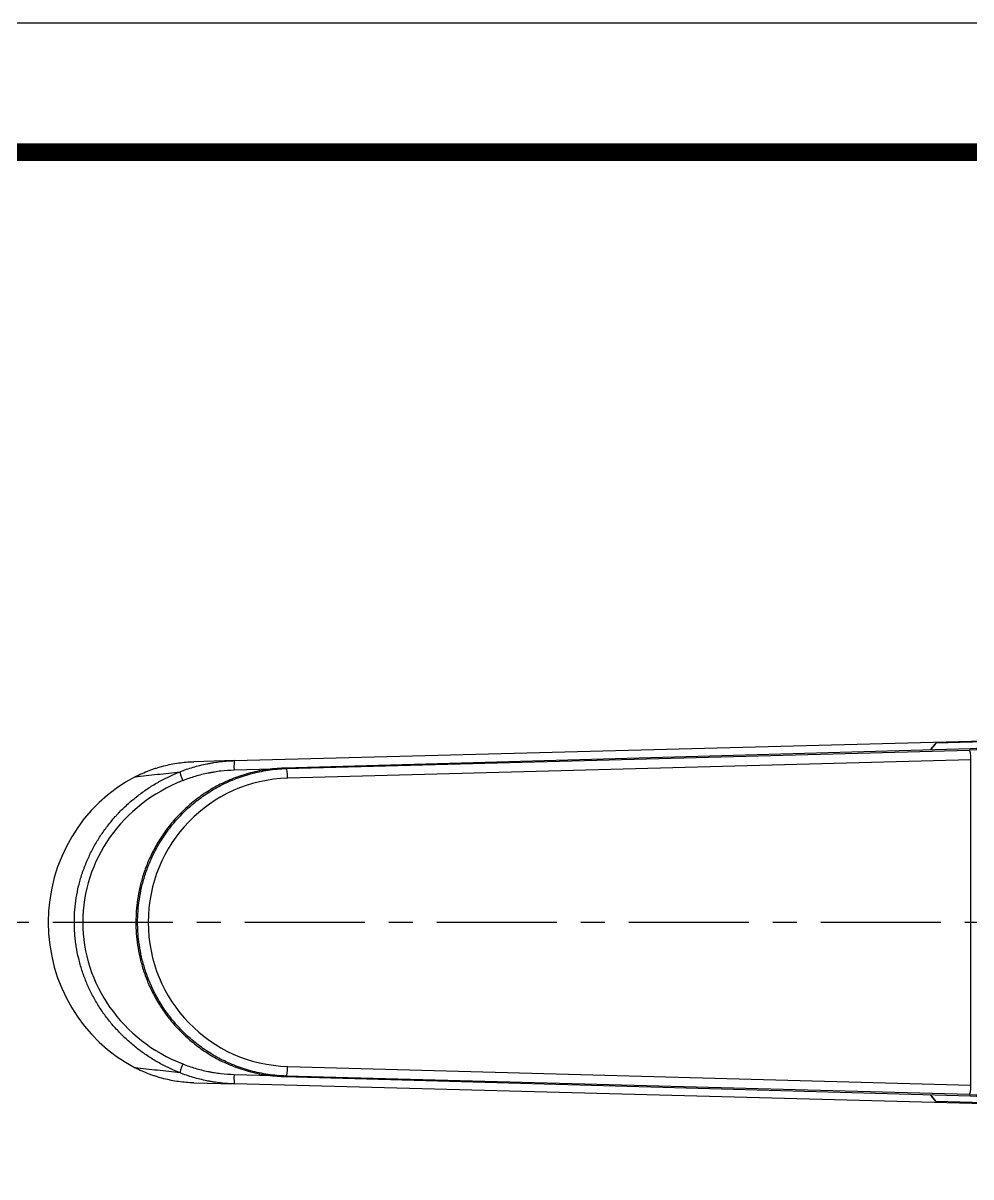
# Model space of a CAD drawing. Extents: x 840 to 1630, y 0 to 579.
# Drawn here: x 1197.5 to 1296.3, y 458.6 to 578.8 of the extents above; entities that cross this region are included whole.
import ezdxf

# ---------------------------------------------------------------- set-up
doc = ezdxf.new("R2010")
doc.units = 0
doc.header["$LTSCALE"] = 10
doc.header["$MEASUREMENT"] = 0
doc.linetypes.add('CENTER', pattern=[2, 1.25, -0.25, 0.25, -0.25])
doc.layers.get('0').update_dxf_attribs({"linetype": 'CONTINUOUS'})
doc.layers.add('1', color=7, linetype='CONTINUOUS')
doc.layers.add('BODY', color=7, linetype='CONTINUOUS')
doc.layers.add('13', color=7, linetype='CONTINUOUS', true_color=0xffffff)

msp = doc.modelspace()

# ---------------------------------------------------------------- linework, layer by layer
at = {"lineweight": -3, "ltscale": 0.5}
msp.add_lwpolyline([(839.96, 0), (1629.84, 0), (1629.84, 578.76), (839.96, 578.76)], close=True, dxfattribs=at)
at = {"color": 5, "linetype": 'ByBlock', "lineweight": -3, "const_width": 1.82}
msp.add_lwpolyline([(852.66, 24.78), (1617.06, 24.78), (1617.06, 565.32), (852.66, 565.32)], close=True, dxfattribs=at)
at = {"layer": '1', "color": 7, "linetype": 'Continuous', "lineweight": -3}
for p, q in [((1296.2, 503.17), (1224.69, 501.14)), ((1296.2, 503.17), (1224.7, 501.14)), ((1224.95, 501.1), (1296.13, 503.03)), ((1296.2, 503.17), (1296.2, 503.17)), ((1296.27, 502.03), (1225.1, 500.1)), ((1296.27, 468.14), (1296.27, 502.03)), ((1224.7, 501.14), (1224.95, 501.1)), ((1225.1, 470.07), (1296.27, 468.14)), ((1224.69, 469.03), (1296.2, 467.01)), ((1224.95, 469.07), (1224.7, 469.03)), ((1224.7, 469.03), (1296.2, 467.01)), ((1296.13, 467.14), (1224.95, 469.07)), ((1296.2, 467.01), (1296.2, 467.01))]:
    msp.add_line(p, q, dxfattribs=at)
for centre, major_axis, ratio, start_param, end_param in [((1300.15, 502.02), (-33, -0.76), 0.033754, 4.659253, 4.833786), ((1296.15, 502.03), (0.027, -1), 0.121825, 1.567492, 3.107589), ((1300.12, 502.43), (-25, -0.58), 0.033754, 4.659253, 4.868692), ((1225.5, 485.09), (0, -15.02), 0.99423, 3.168554, 6.256224), ((1224.97, 500.1), (-0.027, 1), 0.121825, 4.709085, 6.249181), ((1224.97, 470.07), (-0.027, -1), 0.121825, 0.034004, 1.574101), ((1296.15, 468.14), (-0.027, -1), 0.121825, 0.034004, 1.574101), ((1300.15, 468.16), (33, -0.76), 0.033754, 4.590992, 4.765525), ((1300.12, 467.75), (25, -0.58), 0.033754, 4.556086, 4.765525)]:
    msp.add_ellipse(centre, major_axis=major_axis, ratio=ratio, start_param=start_param, end_param=end_param, dxfattribs=at)
for points, knots in [([(1224.7, 501.14), (1224.06, 501.13), (1223.42, 501.07), (1222.19, 500.88), (1221.58, 500.75), (1220.4, 500.43), (1219.83, 500.23), (1218.73, 499.79), (1218.2, 499.54), (1217.18, 498.99), (1216.7, 498.69), (1215.77, 498.06), (1215.33, 497.72), (1214.5, 497.01), (1214.11, 496.64), (1213.38, 495.87), (1213.04, 495.48), (1212.4, 494.67), (1212.11, 494.25), (1211.57, 493.42), (1211.33, 492.99), (1210.88, 492.14), (1210.68, 491.71), (1210.33, 490.85), (1210.17, 490.42), (1209.9, 489.56), (1209.79, 489.14), (1209.59, 488.29), (1209.52, 487.88), (1209.39, 487.06), (1209.35, 486.65), (1209.31, 486.06), (1209.3, 485.86), (1209.29, 485.57), (1209.28, 485.47), (1209.28, 485.28), (1209.28, 485.18), (1209.28, 484.7), (1209.29, 484.31), (1209.35, 483.52), (1209.39, 483.11), (1209.52, 482.29), (1209.59, 481.88), (1209.79, 481.04), (1209.9, 480.61), (1210.17, 479.76), (1210.33, 479.33), (1210.68, 478.47), (1210.88, 478.04), (1211.33, 477.18), (1211.57, 476.76), (1212.11, 475.92), (1212.4, 475.51), (1213.04, 474.7), (1213.38, 474.3), (1214.11, 473.54), (1214.5, 473.17), (1215.33, 472.46), (1215.77, 472.12), (1216.7, 471.48), (1217.18, 471.18), (1218.2, 470.63), (1218.73, 470.38), (1219.83, 469.94), (1220.4, 469.75), (1221.58, 469.42), (1222.19, 469.29), (1223.42, 469.11), (1224.06, 469.05), (1224.7, 469.03)], [0, 0, 0, 0, 0.03125, 0.03125, 0.0625, 0.0625, 0.09375, 0.09375, 0.125, 0.125, 0.15625, 0.15625, 0.1875, 0.1875, 0.21875, 0.21875, 0.25, 0.25, 0.28125, 0.28125, 0.3125, 0.3125, 0.34375, 0.34375, 0.375, 0.375, 0.40625, 0.40625, 0.4375, 0.4375, 0.46875, 0.46875, 0.484375, 0.484375, 0.492187, 0.492187, 0.5, 0.5, 0.53125, 0.53125, 0.5625, 0.5625, 0.59375, 0.59375, 0.625, 0.625, 0.65625, 0.65625, 0.6875, 0.6875, 0.71875, 0.71875, 0.75, 0.75, 0.78125, 0.78125, 0.8125, 0.8125, 0.84375, 0.84375, 0.875, 0.875, 0.90625, 0.90625, 0.9375, 0.9375, 0.96875, 0.96875, 1, 1, 1, 1]), ([(1224.95, 469.07), (1224.31, 469.09), (1223.67, 469.15), (1222.43, 469.33), (1221.82, 469.46), (1220.64, 469.78), (1220.06, 469.98), (1218.96, 470.42), (1218.42, 470.67), (1217.4, 471.22), (1216.91, 471.51), (1215.98, 472.15), (1215.54, 472.49), (1214.71, 473.19), (1214.31, 473.56), (1213.58, 474.33), (1213.24, 474.72), (1212.6, 475.53), (1212.3, 475.94), (1211.77, 476.78), (1211.52, 477.2), (1211.07, 478.06), (1210.87, 478.49), (1210.52, 479.34), (1210.36, 479.77), (1210.09, 480.63), (1209.97, 481.05), (1209.78, 481.89), (1209.7, 482.31), (1209.58, 483.12), (1209.53, 483.53), (1209.49, 484.12), (1209.48, 484.32), (1209.47, 484.71), (1209.46, 484.9), (1209.46, 485.47), (1209.48, 485.86), (1209.53, 486.65), (1209.58, 487.05), (1209.7, 487.87), (1209.78, 488.29), (1209.97, 489.13), (1210.09, 489.55), (1210.36, 490.41), (1210.52, 490.83), (1210.87, 491.69), (1211.07, 492.12), (1211.52, 492.97), (1211.77, 493.4), (1212.31, 494.23), (1212.6, 494.65), (1213.24, 495.45), (1213.58, 495.85), (1214.32, 496.61), (1214.71, 496.98), (1215.54, 497.69), (1215.98, 498.03), (1216.91, 498.66), (1217.4, 498.96), (1218.42, 499.51), (1218.96, 499.76), (1220.06, 500.2), (1220.64, 500.39), (1221.82, 500.71), (1222.43, 500.84), (1223.67, 501.03), (1224.31, 501.09), (1224.95, 501.1)], [0, 0, 0, 0, 0.03125, 0.03125, 0.0625, 0.0625, 0.09375, 0.09375, 0.125, 0.125, 0.15625, 0.15625, 0.1875, 0.1875, 0.21875, 0.21875, 0.25, 0.25, 0.28125, 0.28125, 0.3125, 0.3125, 0.34375, 0.34375, 0.375, 0.375, 0.40625, 0.40625, 0.4375, 0.4375, 0.46875, 0.46875, 0.484375, 0.484375, 0.5, 0.5, 0.53125, 0.53125, 0.5625, 0.5625, 0.59375, 0.59375, 0.625, 0.625, 0.65625, 0.65625, 0.6875, 0.6875, 0.71875, 0.71875, 0.75, 0.75, 0.78125, 0.78125, 0.8125, 0.8125, 0.84375, 0.84375, 0.875, 0.875, 0.90625, 0.90625, 0.9375, 0.9375, 0.96875, 0.96875, 1, 1, 1, 1])]:
    msp.add_open_spline(points, degree=3, knots=knots, dxfattribs=at)
at = {"layer": '13', "color": 7, "linetype": 'Continuous', "lineweight": -3}
for p, q in [((1219.57, 501.93), (1305.31, 504.21)), ((1305.27, 504.08), (1292.6, 503.74)), ((1219.57, 501.93), (1215.3, 501.82)), ((1223.48, 501.04), (1219.51, 500.93)), ((1219.51, 469.25), (1223.48, 469.14)), ((1215.3, 468.36), (1219.57, 468.25)), ((1305.31, 465.96), (1219.57, 468.25)), ((1292.6, 466.44), (1305.27, 466.1))]:
    msp.add_line(p, q, dxfattribs=at)
for centre, major_axis, ratio, start_param, end_param in [((1316.01, 485.09), (0, 30), 0.996195, 0.899834, 0.928748), ((1219.59, 500.93), (0.027, -1), 0.087125, 3.141593, 4.71007), ((1216.51, 485.09), (0, -16.94), 0.965926, 3.604414, 5.820364), ((1214.25, 499.84), (0.367, -0.93), 0.08112, 3.238241, 4.680409), ((1220.7, 485.09), (16.96, 0), 0.943281, 1.966788, 4.316398), ((1214.25, 470.33), (-0.367, -0.93), 0.08112, 4.744369, 6.186537), ((1219.59, 469.25), (-0.027, -1), 0.087125, 4.714708, 6.283185), ((1316.01, 485.09), (0, 30), 0.996195, 2.212844, 2.241758)]:
    msp.add_ellipse(centre, major_axis=major_axis, ratio=ratio, start_param=start_param, end_param=end_param, dxfattribs=at)
for points, knots in [([(1292.6, 503.74), (1292.58, 503.71), (1292.55, 503.69), (1292.5, 503.63), (1292.47, 503.6), (1292.43, 503.55), (1292.42, 503.53), (1292.39, 503.5), (1292.37, 503.48), (1292.33, 503.42), (1292.3, 503.39), (1292.23, 503.31), (1292.2, 503.27), (1292.14, 503.19), (1292.11, 503.15), (1292.06, 503.09), (1292.05, 503.07), (1292.03, 503.05)], [0, 0, 0, 0, 0.155697, 0.155697, 0.311393, 0.311393, 0.389242, 0.389242, 0.46709, 0.46709, 0.622786, 0.622786, 0.778483, 0.778483, 0.93418, 0.93418, 1, 1, 1, 1]), ([(1209.2, 500.24), (1209.68, 500.49), (1210.16, 500.71), (1210.79, 500.94), (1210.91, 500.99), (1211.16, 501.08), (1211.29, 501.12), (1211.67, 501.24), (1211.92, 501.31), (1212.69, 501.51), (1213.21, 501.61), (1214.25, 501.76), (1214.77, 501.8), (1215.3, 501.82)], [0, 0, 0, 0, 0.25, 0.25, 0.3125, 0.3125, 0.375, 0.375, 0.5, 0.5, 0.75, 0.75, 1, 1, 1, 1]), ([(1213.88, 500.77), (1214.33, 500.95), (1214.79, 501.11), (1215.72, 501.38), (1216.19, 501.5), (1216.79, 501.62), (1216.91, 501.64), (1217.15, 501.69), (1217.27, 501.71), (1217.63, 501.77), (1217.87, 501.8), (1218.59, 501.88), (1219.08, 501.92), (1219.57, 501.93)], [0, 0, 0, 0, 0.25, 0.25, 0.5, 0.5, 0.5625, 0.5625, 0.625, 0.625, 0.75, 0.75, 1, 1, 1, 1]), ([(1213.88, 469.41), (1213.48, 469.57), (1213.09, 469.74), (1212.61, 469.97), (1212.51, 470.01), (1212.32, 470.11), (1212.23, 470.16), (1211.94, 470.31), (1211.76, 470.41), (1211.2, 470.72), (1210.48, 471.17), (1209.8, 471.66), (1209.13, 472.17), (1208.81, 472.45), (1208.33, 472.87), (1208.1, 473.09), (1207.87, 473.31), (1207.76, 473.42), (1207.72, 473.46), (1207.64, 473.54), (1207.61, 473.58), (1207.27, 473.92), (1206.71, 474.55), (1206.19, 475.22), (1205.7, 475.91), (1205.47, 476.26), (1205.03, 476.99), (1204.82, 477.36), (1204.58, 477.84), (1204.53, 477.93), (1204.44, 478.12), (1204.4, 478.22), (1204.26, 478.51), (1204.18, 478.71), (1203.94, 479.29), (1203.64, 480.09), (1203.42, 480.9), (1203.22, 481.72), (1203.13, 482.14), (1203.05, 482.67), (1203.04, 482.77), (1203.01, 482.98), (1202.99, 483.09), (1202.96, 483.41), (1202.91, 483.83), (1202.88, 484.37), (1202.87, 484.69), (1202.87, 484.9), (1202.87, 485.01), (1202.87, 485.54), (1202.89, 485.97), (1202.96, 486.81), (1203.01, 487.23), (1203.14, 488.06), (1203.3, 488.88), (1203.53, 489.7), (1203.73, 490.3), (1203.84, 490.6), (1203.97, 490.95), (1204.03, 491.1), (1204.07, 491.2), (1204.09, 491.25), (1204.27, 491.69), (1204.45, 492.08), (1204.83, 492.83), (1205.04, 493.2), (1205.47, 493.92), (1205.94, 494.62), (1206.45, 495.29), (1206.86, 495.78), (1207.03, 495.98), (1207.21, 496.18), (1207.29, 496.26), (1207.32, 496.3), (1207.43, 496.42), (1207.5, 496.49), (1207.87, 496.88), (1208.18, 497.17), (1208.81, 497.73), (1209.46, 498.27), (1210.48, 499.01), (1211.2, 499.45), (1211.67, 499.71), (1211.76, 499.77), (1211.95, 499.87), (1212.04, 499.92), (1212.32, 500.07), (1212.51, 500.16), (1213.09, 500.44), (1213.48, 500.61), (1213.88, 500.77)], [0, 0, 0, 0, 0.03125, 0.03125, 0.039063, 0.039063, 0.046875, 0.046875, 0.0625, 0.0625, 0.09375, 0.125, 0.125, 0.15625, 0.15625, 0.171875, 0.179688, 0.179688, 0.183594, 0.183594, 0.1875, 0.1875, 0.21875, 0.25, 0.25, 0.28125, 0.28125, 0.3125, 0.3125, 0.320313, 0.320313, 0.328125, 0.328125, 0.34375, 0.34375, 0.375, 0.40625, 0.40625, 0.4375, 0.4375, 0.445313, 0.445313, 0.453125, 0.453125, 0.46875, 0.484375, 0.492188, 0.492188, 0.5, 0.5, 0.53125, 0.53125, 0.5625, 0.5625, 0.59375, 0.625, 0.625, 0.640625, 0.648438, 0.652344, 0.652344, 0.65625, 0.65625, 0.6875, 0.6875, 0.71875, 0.71875, 0.75, 0.78125, 0.78125, 0.796875, 0.800781, 0.800781, 0.804688, 0.804688, 0.8125, 0.8125, 0.84375, 0.84375, 0.875, 0.90625, 0.9375, 0.9375, 0.945313, 0.945313, 0.953125, 0.953125, 0.96875, 0.96875, 1, 1, 1, 1]), ([(1209.2, 500.24), (1209.97, 500.33), (1210.74, 500.42), (1212.3, 500.59), (1213.09, 500.68), (1213.88, 500.77)], [0, 0, 0, 0, 0.5, 0.5, 1, 1, 1, 1]), ([(1219.51, 500.93), (1219.05, 500.92), (1218.59, 500.89), (1217.91, 500.81), (1217.69, 500.78), (1217.35, 500.72), (1217.23, 500.7), (1217.01, 500.66), (1216.9, 500.64), (1216.34, 500.53), (1215.9, 500.42), (1215.02, 500.16), (1214.59, 500.01), (1214.16, 499.84)], [0, 0, 0, 0, 0.25, 0.25, 0.375, 0.375, 0.4375, 0.4375, 0.5, 0.5, 0.75, 0.75, 1, 1, 1, 1]), ([(1214.16, 470.33), (1214.59, 470.16), (1215.02, 470.02), (1215.9, 469.76), (1216.34, 469.65), (1216.9, 469.53), (1217.01, 469.51), (1217.23, 469.47), (1217.35, 469.45), (1217.69, 469.4), (1217.91, 469.37), (1218.59, 469.29), (1219.05, 469.26), (1219.51, 469.25)], [0, 0, 0, 0, 0.25, 0.25, 0.5, 0.5, 0.5625, 0.5625, 0.625, 0.625, 0.75, 0.75, 1, 1, 1, 1]), ([(1215.3, 468.36), (1214.77, 468.37), (1214.25, 468.42), (1213.21, 468.56), (1212.69, 468.67), (1211.92, 468.86), (1211.67, 468.94), (1211.29, 469.06), (1211.16, 469.1), (1210.91, 469.19), (1210.79, 469.23), (1210.16, 469.47), (1209.68, 469.69), (1209.2, 469.93)], [0, 0, 0, 0, 0.25, 0.25, 0.5, 0.5, 0.625, 0.625, 0.6875, 0.6875, 0.75, 0.75, 1, 1, 1, 1]), ([(1213.88, 469.41), (1213.09, 469.49), (1212.3, 469.58), (1210.74, 469.76), (1209.97, 469.84), (1209.2, 469.93)], [0, 0, 0, 0, 0.5, 0.5, 1, 1, 1, 1]), ([(1219.57, 468.25), (1219.08, 468.26), (1218.59, 468.29), (1217.87, 468.38), (1217.63, 468.41), (1217.27, 468.47), (1217.15, 468.49), (1216.91, 468.53), (1216.79, 468.55), (1216.19, 468.68), (1215.72, 468.79), (1214.79, 469.07), (1214.33, 469.23), (1213.88, 469.41)], [0, 0, 0, 0, 0.25, 0.25, 0.375, 0.375, 0.4375, 0.4375, 0.5, 0.5, 0.75, 0.75, 1, 1, 1, 1]), ([(1292.03, 467.12), (1292.05, 467.1), (1292.06, 467.09), (1292.11, 467.03), (1292.14, 466.99), (1292.2, 466.91), (1292.23, 466.87), (1292.3, 466.79), (1292.33, 466.75), (1292.37, 466.7), (1292.39, 466.68), (1292.42, 466.65), (1292.43, 466.63), (1292.47, 466.58), (1292.5, 466.55), (1292.55, 466.49), (1292.58, 466.46), (1292.6, 466.44)], [0, 0, 0, 0, 0.06582, 0.06582, 0.221517, 0.221517, 0.377214, 0.377214, 0.53291, 0.53291, 0.610758, 0.610758, 0.688607, 0.688607, 0.844303, 0.844303, 1, 1, 1, 1])]:
    msp.add_open_spline(points, degree=3, knots=knots, dxfattribs=at)
at = {"layer": 'BODY', "color": 1, "linetype": 'CENTER', "lineweight": -3}
msp.add_line((1180.63, 485.09), (1361.32, 485.09), dxfattribs=at)

doc.saveas('drawing.dxf')
